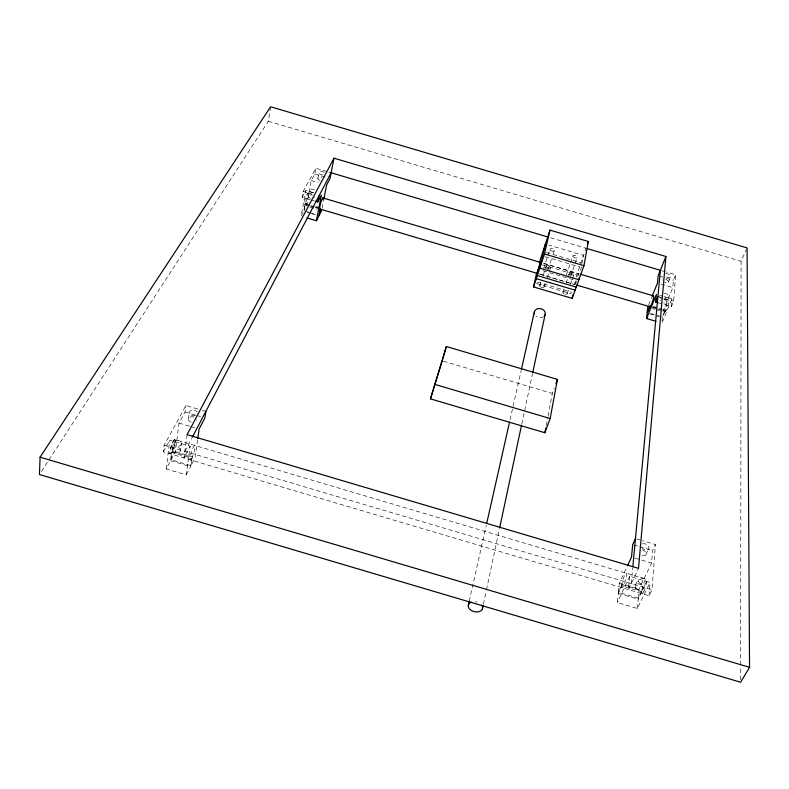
<?xml version="1.0" encoding="UTF-8"?>
<svg xmlns="http://www.w3.org/2000/svg" width="789" height="789" viewBox="0 0 789 789"><rect width="100%" height="100%" fill="white"/><g stroke="black" fill="none" stroke-linecap="round" stroke-linejoin="round"><path stroke-width="0.59" stroke-dasharray="3.94 2.96" d="M740.634 679.773L740.644 666.232M740.644 664.999L741.088 261.267L746.581 249.018M665.255 311.044L662.908 309.939M641.792 592.46L641.822 591.701L621.85 585.793L618.3 593.358L617.353 602.579L637.364 608.497L650.087 582.44L629.681 576.404L617.353 602.579M621.85 585.793L621.811 586.543A7.505 1.282 -74.6 0 0 625.016 582.104A7.505 1.282 -74.6 0 0 625.904 573.268A7.505 1.282 -74.6 0 0 622.087 583.761L618.418 592.283L638.252 598.161L642.029 589.669M197.664 408.939L185.938 405.467L164.151 445.243L163.362 451.86L649.061 595.725L652 589.748L655.393 544.528L642.493 540.702M657.908 302.67L671.35 306.645L673.658 301.132L675.64 274.809L666.232 272.027M649.061 595.725L650.087 582.44M638.252 598.161L639.031 589.058L651.576 563.05L652.552 550.475L655.393 544.528M671.35 306.645L671.942 298.952L664.17 296.644M662.868 311.616L672.82 287.64L673.392 280.253L675.64 274.809M637.364 608.497L638.163 599.245L641.822 591.701M631.279 583.613L632.758 567.695M629.681 576.404L628.429 589.62L638.518 568.366M618.418 592.283L619.345 583.229L626.949 566.906M166.213 468.942L169.743 440.154L190.139 446.199L186.224 474.87L166.213 468.942L170.592 460.746L171.627 452.432L191.589 458.34L190.445 466.624L186.224 474.87M172.032 449.533L172.86 442.935M197.605 439.729L195.09 457.561L190.938 465.658L171.095 459.79L172.554 450.608A7.505 1.41 -72.2 0 0 175.01 439.71A7.505 1.41 -72.2 0 0 170.799 447.55A7.505 1.41 -72.2 0 0 171.233 453.073L171.627 452.432M171.095 459.79L175.395 451.722L179.044 423.082L185.08 412.006L185.938 405.467M180.563 450.45A4.29 2.929 5.5 0 0 174.458 447.255A4.29 2.929 5.5 0 0 173.876 452.294A4.29 2.929 5.5 0 0 180.563 450.45L181.431 443.862A4.31 2.929 5.7 0 0 175.286 440.656A4.31 2.929 5.7 0 0 174.714 445.696A4.31 2.929 5.7 0 0 181.431 443.862M188.413 419.077L189.291 412.539M187.101 434.65L183.985 457.965L190.139 446.199M662.829 315.985L665.393 309.406M190.938 465.658L192.496 456.515A7.505 1.282 -72.4 0 0 195.011 445.637A7.505 1.282 -72.4 0 0 190.948 453.527A7.505 1.282 -72.4 0 0 191.214 458.991L191.589 458.34M41.462 471.437L268.339 121.23L270.4 107.965M309.949 199.597L302.108 197.27L303.173 191.392L315.856 168.244L327.603 171.726M313.578 192.792L305.807 190.494L301.112 216.186L303.676 211.373L305.047 203.937L309.752 205.327M580.645 270.43L583.406 255.34L548.828 245.093M308.667 212.202L303.982 210.811L305.599 202.832A5.74 0.828 -74.3 0 0 307.74 193.611A5.74 0.828 -74.3 0 0 304.84 200.386A5.74 0.828 -74.3 0 0 305.59 202.862M308.282 196.274L309.367 190.405M306.517 206.057L311.231 180.533L314.772 174.034L315.856 168.244M317.839 178.521L318.934 172.722M576.148 277.156L585.862 248.407M546.235 425.606L547.813 417.273M548.03 416.079L552.31 393.445L554.282 388.05M322.099 208.227L323.668 200.13M578.426 275.529L578.643 273.793L543.808 263.477M575.339 283.922L575.822 281.841M483.42 604.157L486.231 590.941M486.488 589.738L499.536 528.482M521.795 423.989L532.545 373.542M469.179 601.198L486.241 525.474M510.069 419.709L521.174 370.426M574.303 284.721L575.536 280.411L541.106 270.213M543.621 268.408L550.012 249.216M539.755 285.519L540.899 282.097M543.187 275.262L546.225 266.149M547.931 269.68L551.728 258.397M553.237 253.89L554.381 250.507M544.183 286.693L545.327 283.281M547.25 277.59L550.702 267.343M576.453 282.196L576.897 280.894M566.305 275.045L570.21 263.802M570.605 262.678L572.952 255.932M562.873 292.295L564.056 288.892M566.038 283.221L567.626 278.685M568.021 277.55L569.609 273.014M570.575 276.466L577.282 257.372M567.271 293.597L568.465 290.204M570.467 284.533L572.064 279.996M572.459 278.862L574.067 274.325M577.489 276.377L578.643 273.793M648.617 304.948L651.714 297.295M668.372 282.354L670.62 276.89M575.704 284.139L576.049 283.31M665.265 310.639L662.356 317.622L661.892 323.056L671.942 298.952M645.895 554.598L648.736 548.631M635.401 585.172L638.262 579.175M643.055 589.058L645.954 583.071M184.873 451.377L191.727 438.319M303.982 210.811L304.998 208.907M163.362 451.86L169.743 440.154M302.108 197.27L305.807 190.494M268.339 121.23L741.088 261.267M328.786 172.071L331.133 172.761M550.614 237.785L586.02 248.269M661.537 270.637L665.058 271.682M314.772 174.034L326.488 177.505M659.328 276.091L673.392 280.253M311.231 180.533L318.322 182.634M661.004 284.139L672.82 287.64M546.382 252.45L580.822 262.648M545.15 256.721L579.432 266.869M659.732 295.333L663.066 296.319M303.173 191.392L312.168 194.055M657.927 296.477L673.658 301.132M307.572 193.404L314.663 195.504M543.72 263.358L579.136 273.852M659.426 297.631L662.967 298.696M664.151 299.031L668.875 300.431A5.73 0.828 -72.7 0 1 666.883 309.032A5.73 0.828 -72.7 0 1 665.65 308.213A5.73 0.828 -72.7 0 1 668.875 300.431M542.447 264.877L576.552 274.986M311.073 199.933L314.426 200.919M305.343 203.375L307.7 204.075M315.925 206.511L319.456 207.556M653.558 306.517L661.784 308.953M662.967 309.308L665.314 309.998M310.925 205.682L314.456 206.728M315.639 207.073L320.344 208.464M652.316 306.803L661.734 309.594M304.554 204.459L309.268 205.88M310.442 206.225L313.983 207.251M315.156 207.625L318.697 208.671M539.212 273.97L574.589 284.444M652.414 307.503L657.129 308.923M658.312 309.249L661.853 310.294M663.026 310.669L665.393 311.339M540.504 274.454L575.299 284.76M310.008 207.093L316.991 209.164M652.395 308.509L654.722 309.199M655.886 309.544L659.377 310.58M309.83 212.547L315.689 214.283M650.698 313.519L662.405 316.981M307.197 212.419L310.708 213.454M311.882 213.809L317.74 215.545M649.465 313.805L658.845 316.576M537.171 282.048L572.074 292.384M536.372 283.507L571.058 293.784M443.388 361.184L552.31 393.445M202.359 410.329L205.87 411.365M636.634 538.966L641.319 540.357M185.08 412.006L195.593 415.122M196.757 415.468L201.432 416.848M633.863 544.943L638.538 546.323M639.701 546.669L652.552 550.475M179.044 423.082L189.666 426.228M190.849 426.583L195.573 427.973M635.056 558.158L651.576 563.05M174.823 439.522A7.505 1.4 -72.2 0 1 172.535 450.637A7.505 1.4 -72.2 0 1 170.237 449.848A7.505 1.4 -72.2 0 1 174.823 439.522L646.161 579.146M164.151 445.243L652 589.748M175.395 451.722L195.09 457.561M619.345 583.229L639.031 589.058M172.14 451.476L192.092 457.383M621.959 584.718L641.911 590.626M170.592 460.746L190.445 466.624M618.3 593.358L638.163 599.245M564.263 293.991A2.298 1.272 18.9 0 1 563.405 291.703A2.298 1.272 18.9 0 1 567.015 292.768A2.298 1.272 18.9 0 1 565.397 294.327M540.712 286.91A2.298 1.272 18.2 0 1 540.84 284.73A2.298 1.272 18.2 0 1 544.173 286.466A2.298 1.272 18.2 0 1 541.224 287.186M568.248 274.454A2.259 1.223 18.8 0 1 569.826 275.105M544.44 267.747A2.249 1.223 18.1 0 1 547.083 268.329M547.487 268.654A2.249 1.223 18.1 0 1 547.931 269.355M543.631 316.636A5.562 4.566 11.7 0 1 535.83 316.073M475.225 601.8A7.328 4.971 13.4 0 1 477.108 602.185M642.384 543.917A4.182 2.771 26.3 0 1 647.947 545.574A4.182 2.771 26.3 0 1 647.601 549.627A4.182 2.771 26.3 0 1 642.039 547.97M642.424 549.864A4.162 2.771 26.4 0 1 646.023 554.263A4.162 2.771 26.4 0 1 640.924 555.209M665.719 273.783A3.166 1.637 20.9 0 1 669.979 275.045A3.166 1.637 20.9 0 1 669.772 277.422A3.166 1.637 20.9 0 1 665.512 276.15M663.993 293.715A3.235 1.716 21.2 0 1 668.352 295.007A3.235 1.716 21.2 0 1 668.135 297.483A3.235 1.716 21.2 0 1 663.776 296.191M665.66 279.375A3.156 1.647 21 0 1 668.47 282.156A3.156 1.647 21 0 1 664.594 282.452M662.513 280.164A3.156 1.647 21 0 1 662.652 279.76M663.943 299.356A3.225 1.716 21.2 0 1 666.853 302.019A3.225 1.716 21.2 0 1 663.638 302.877M660.788 300.688A3.225 1.716 21.2 0 1 660.866 299.781M195.268 415.625A4.182 2.771 6.7 0 1 189.695 413.988A4.182 2.771 6.7 0 1 191.609 410.398A4.182 2.771 6.7 0 1 197.181 412.036M191.194 422.095A4.162 2.771 6.6 0 1 188.63 418.387A4.162 2.771 6.6 0 1 193.907 417.006M196.688 420.004A4.162 2.771 6.6 0 1 196.471 420.705M322.869 174.931A3.166 1.637 12.1 0 1 319.032 172.308A3.166 1.637 12.1 0 1 324.24 172.357M313.381 192.694A3.235 1.716 11.8 0 1 309.564 191.037A3.235 1.716 11.8 0 1 311.221 189.113A3.235 1.716 11.8 0 1 315.324 190.425M320.147 180.484A3.156 1.647 12 0 1 317.947 178.107A3.156 1.647 12 0 1 321.744 177.505M310.639 198.315A3.225 1.716 11.8 0 1 308.4 195.84A3.225 1.716 11.8 0 1 312.296 195.189M314.643 197.22A3.225 1.716 11.8 0 1 314.535 197.654M570.092 274.079A2.328 1.253 18.8 0 0 573.928 274.631A2.328 1.253 18.8 0 0 571.492 272.304A2.328 1.253 18.8 0 0 570.092 274.079M573.327 256.958A2.278 1.203 18.7 0 0 577.114 257.648A2.278 1.203 18.7 0 0 574.905 255.35A2.278 1.203 18.7 0 0 573.327 256.958M546.767 267.215A2.328 1.253 18.2 0 0 550.584 267.649A2.328 1.253 18.2 0 0 548.039 265.37A2.328 1.253 18.2 0 0 546.767 267.215M550.466 250.241A2.278 1.203 18.1 0 0 554.233 250.794A2.278 1.203 18.1 0 0 551.876 248.555A2.278 1.203 18.1 0 0 550.466 250.241M638.479 581.621A4.31 2.929 27.3 0 0 645.491 583.682A4.31 2.929 27.3 0 0 642.354 578.09A4.31 2.929 27.3 0 0 638.479 581.621M635.599 587.618A4.29 2.929 27.5 0 0 642.591 589.679A4.29 2.929 27.5 0 0 639.475 584.077A4.29 2.929 27.5 0 0 635.599 587.618M643.765 591.74A7.505 1.4 -74.8 0 0 646.447 579.471A7.505 1.4 -74.8 0 0 642.364 587.923A7.505 1.4 -74.8 0 0 643.765 591.74"/><path stroke-width="1.18" d="M40.091 457.176L39.45 474.534L740.624 682.238L749.55 667.326L747.084 247.914L270.588 106.762L40.091 457.176L749.55 667.326M665.916 256.494L638.518 568.366L187.101 434.65L333.984 158.175L665.916 256.494L658.154 275.746L657.464 283.093L652.158 296.21M632.867 566.581L660.363 270.292L587.194 248.614M657.908 302.67L655.669 302L656.399 294.346L646.566 318.519L655.994 321.31M646.566 318.519L647.128 313.105L649.949 306.517A5.74 0.759 -72.7 0 0 652.661 301.122A5.74 0.759 -72.7 0 0 652.967 296.398M647.739 307.138L647.187 312.474L650.028 305.471M197.773 438.536L199.114 429.029L204.933 417.884L205.87 411.365M536.727 272.422L533.542 286.93L572.183 298.38L583.949 265.666L588.318 241.473L549.963 230.112L539.301 262.668M579.363 277.403L578.939 279.72L539.824 268.132L545.367 244.067M550.14 418.535L557.438 379.42L446.347 346.509L430.469 398.859L544.883 432.747L550.14 418.535L434.65 384.332M572.183 298.38L572.814 294.987M544.883 432.747L545.781 427.983M315.551 201.254L317.789 201.915L318.914 196.047M307 217.932L316.428 220.733L321.35 195.1L317.789 201.915M320.344 208.464L318.914 215.89L316.428 220.733M320.433 208.967L319.2 215.318L321.646 210.545M323.894 198.966L326.587 185.08L330.009 178.541L333.984 158.175M482.395 608.96L483.164 605.36M499.792 527.289L521.539 425.192M532.802 372.339L545.081 314.683M468.37 604.808L469.179 601.198M486.783 523.077L509.526 422.115M521.44 369.222L534.439 311.537M533.542 286.93L544.509 253.979L549.963 230.112M538.049 269.207C533.906 285.036 543.729 252.174 539.321 265.074M442.53 359.735L446.347 346.509M430.469 398.859L442.215 360.839M538.473 267.787L538.907 266.376M587.499 243.781L588.318 241.473M555.86 383.74L557.438 379.42M655.669 302L657.927 296.477M635.461 538.621L632.699 544.597L631.516 557.113L627.452 565.812M192.299 437.224L331.133 172.761L548.256 237.085M544.509 253.979L583.949 265.666M322.928 197.95L541.353 262.658M580.319 274.197L653.529 295.885M319.88 208.996L536.855 273.27M576.946 285.145L650.057 306.803M537.358 275.588L576.305 287.127M536.273 278.665L575.112 290.165M534.419 313.914A5.562 4.566 11.7 0 1 540.534 308.598A5.562 4.566 11.7 0 1 544.518 315.758M481.576 605.035A7.328 4.971 13.4 0 1 479.13 611.653A7.328 4.971 13.4 0 1 469.218 608.714A7.328 4.971 13.4 0 1 471.625 602.086M320.127 208.819A5.74 0.759 -74.3 0 1 320.018 205.88A5.74 0.759 -74.3 0 1 322.178 198.996A5.74 0.759 -74.3 0 1 323.026 199.568"/></g></svg>
